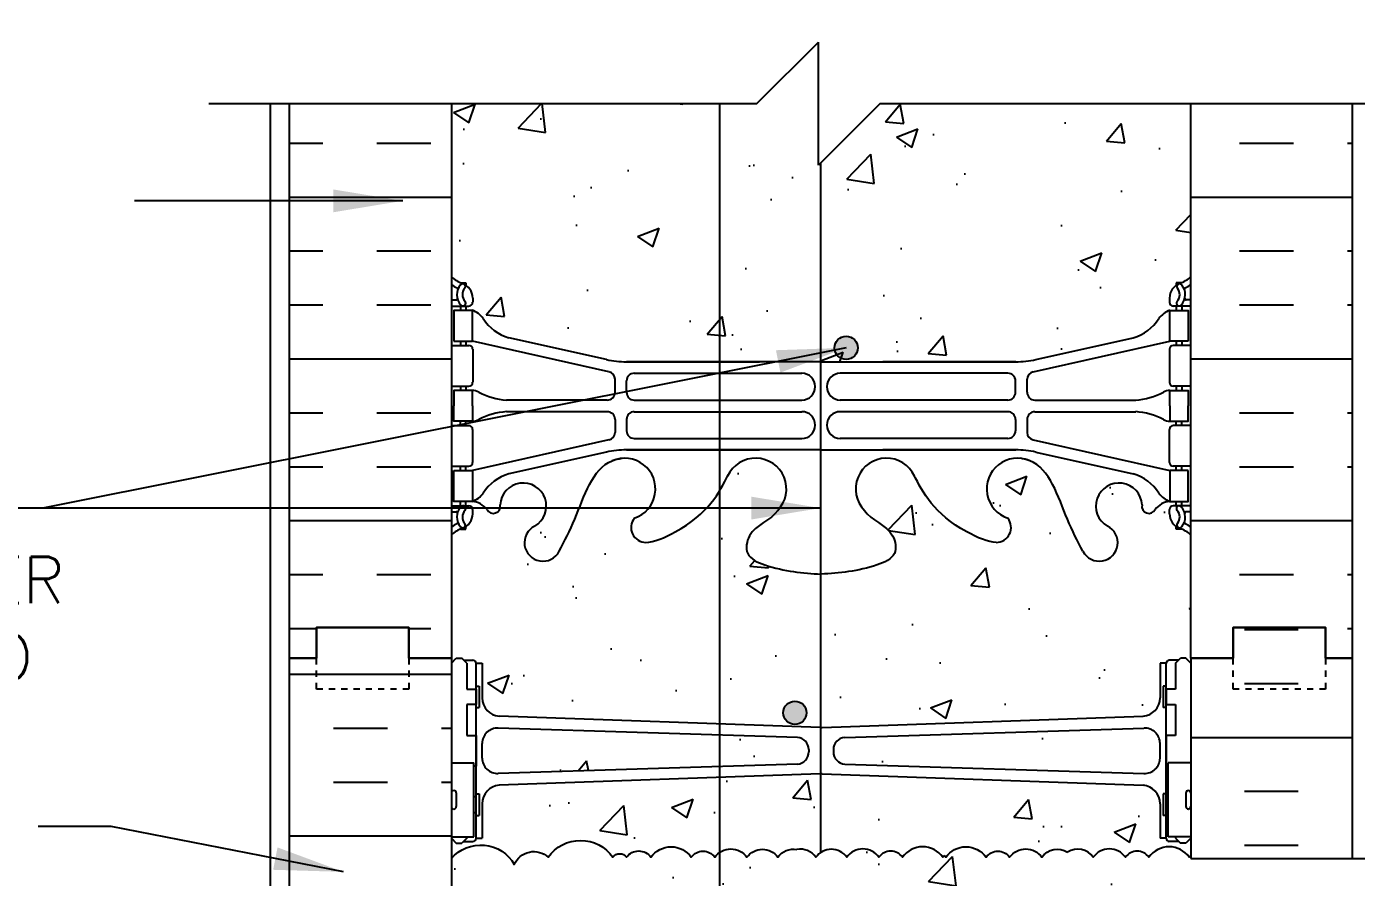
# Model space of a CAD drawing. Header units: inches. Extents: x 240.6 to 292.4, y 49.6 to 123.5.
# Drawn here: x 252.27 to 273.85, y 93.96 to 107.77 of the extents above; entities that cross this region are included whole.
import ezdxf

# ---------------------------------------------------------------- set-up
doc = ezdxf.new("R2010")
doc.units = ezdxf.units.IN
doc.header["$LTSCALE"] = 0.5
doc.header["$MEASUREMENT"] = 0
doc.linetypes.add('DASHED2', pattern=[0.375, 0.25, -0.125])
for name, color, linetype in [('HATCH', 12, 'Continuous'), ('line25', 2, 'Continuous'), ('LINE3', 3, 'Continuous'), ('LINE50', 5, 'Continuous'), ('LINE9', 9, 'Continuous'), ('TEXT', 4, 'Continuous'), ('Web_Edge', 9, 'Continuous')]:
    doc.layers.add(name, color=color, linetype=linetype)
doc.styles.add('DIM', font='romans.shx', dxfattribs={"width": 0.7})
doc.styles.add('ROMANS', font='romans.shx', dxfattribs={"height": 0.75})
doc.dimstyles.new('ext_12', dxfattribs={"dimscale": 12, "dimtxt": 0.09375, "dimasz": 0.09375, "dimexe": 0.09375, "dimexo": 0.0625, "dimgap": 0.0625, "dimtad": 1, "dimdec": 1, "dimzin": 3, "dimdsep": 46, "dimlunit": 4, "dimtxsty": 'DIM', "dimcen": 0.09, "dimdle": 0.09375, "dimclrt": 4, "dimadec": 0, "dimazin": 0, "dimtfac": 1, "dimtdec": 1, "dimtmove": 2, "dimatfit": 3, "dimfxl": 1, "dimfrac": 2, "dimtolj": 1, "dimtzin": 0, "dimarcsym": 0})

msp = doc.modelspace()

# ---------------------------------------------------------------- hatches: boundary and pattern name
at = {"layer": 'HATCH'}
h = msp.add_hatch(dxfattribs=at)
h.set_pattern_fill('AR-CONC', color=256, scale=0.5)
h.set_pattern_definition([(50, (0, 0), (3.5863, -0.31376), [0.375, -4.125]), (355, (0, 0), (-0.693757, 3.76096), [0.3, -3.3]), (100.4514, (0.299, -0.026), (2.892544, 3.4472), [0.3187, -3.50571]), (46.1842, (0, 1), (5.336207, -0.827596), [0.5625, -6.1875]), (96.6356, (0.4447, 0.931), (4.67331, 4.87059), [0.47805, -5.25857]), (351.1842, (0, 1), (4.67331, 4.87059), [0.45, -4.95]), (21, (0.5, 0.75), (2.984535, -2.013094), [0.375, -4.125]), (326, (0.5, 0.75), (1.216577, 3.62575), [0.3, -3.3]), (71.4514, (0.7487, 0.5822), (4.20111, 1.612656), [0.3187, -3.50571]), (37.5, (0, 0), (0.0607993, 1.6644693), [0, -3.26, 0, -3.35, 0, -3.3125]), (7.5, (0, 0), (1.315348, 1.972059), [0, -1.91, 0, -3.185, 0, -1.2625]), (327.5, (-1.115, 0), (2.669112, -0.1127744), [0, -1.25, 0, -3.9, 0, -5.175]), (317.5, (-1.615, 0), (2.91593, 0.500525), [0, -1.625, 0, -2.59, 0, -3.675])])
h.paths.add_polyline_path([(270.667, 95.158, 0.390098), (270.391, 95.457), (265.183, 95.641, 0.020761), (265.167, 95.642, 0.020761), (265.15, 95.641), (259.942, 95.457, 0.390098), (259.667, 95.158), (259.667, 94.597), (259.567, 94.597, -0.414214), (259.517, 94.547), (259.367, 94.547), (259.337, 94.517), (259.247, 94.517), (259.167, 94.597), (259.167, 94.267, -0.520567), (260.188, 94.172, -0.520567), (260.739, 94.289, -0.520567), (261.789, 94.289, -0.520567), (262.01, 94.289, -0.520567), (262.406, 94.289, -0.520567), (263.06, 94.289, -0.520567), (263.442, 94.289, -0.520567), (263.964, 94.289, -0.520567), (264.465, 94.289, -0.297004), (264.774, 94.414, -0.297004), (265.083, 94.289, -0.520567), (265.584, 94.289, -0.520567), (266.106, 94.289, -0.520567), (266.488, 94.289, -0.520567), (267.142, 94.289, -0.04026), (267.167, 94.319, -0.04026), (267.191, 94.289, -0.520567), (267.845, 94.289, -0.520567), (268.227, 94.289, -0.520567), (268.749, 94.289, -0.40442), (269.167, 94.37, -0.40442), (269.584, 94.289, -0.520567), (270.106, 94.289, -0.520567), (270.488, 94.289, -0.520567), (271.142, 94.289, -0.04026), (271.167, 94.319), (271.167, 94.597), (271.087, 94.517), (270.997, 94.517), (270.967, 94.547), (270.817, 94.547, -0.414214), (270.767, 94.597), (270.667, 94.597)])
h.paths.add_polyline_path([(273.167, 92.267), (285.476, 92.267), (286.88, 91.277), (286.88, 88.517), (286.52, 88.517), (286.52, 87.017), (288.77, 87.017), (290.062, 87.017), (290.062, 88.517), (289.062, 89.517), (290.66, 89.517), (290.66, 89.92), (290.062, 90.517), (290.062, 94.267), (271.167, 94.267), (271.167, 94.319, 0.04026), (271.142, 94.289, 0.520567), (270.488, 94.289, 0.520567), (270.106, 94.289, 0.520567), (269.584, 94.289, 0.40442), (269.167, 94.37, 0.40442), (268.749, 94.289, 0.520567), (268.227, 94.289, 0.520567), (267.845, 94.289, 0.520567), (267.191, 94.289, 0.04026), (267.167, 94.319, 0.04026), (267.142, 94.289, 0.520567), (266.488, 94.289, 0.520567), (266.106, 94.289, 0.520567), (265.584, 94.289, 0.520567), (265.083, 94.289, 0.297004), (264.774, 94.414, 0.297004), (264.465, 94.289, 0.520567), (263.964, 94.289, 0.520567), (263.442, 94.289, 0.520567), (263.06, 94.289, 0.520567), (262.406, 94.289, 0.520567), (262.01, 94.289, 0.520567), (261.789, 94.289, 0.520567), (260.739, 94.289, 0.520567), (260.188, 94.172, 0.520567), (259.167, 94.267), (259.167, 93.872), (259.532, 93.872), (259.532, 92.672), (259.167, 92.672), (259.167, 91.922), (259.532, 91.922), (259.532, 90.722), (259.167, 90.722), (259.167, 89.972), (259.532, 89.972), (259.532, 88.892), (259.167, 88.892), (259.167, 88.142), (259.532, 88.142), (259.532, 87.062), (259.167, 87.062), (259.167, 86.312), (259.532, 86.312), (259.532, 85.112), (259.167, 85.112), (259.167, 84.362), (259.532, 84.362), (259.532, 83.417, -0.327813), (259.567, 83.369), (259.667, 83.369), (259.667, 82.808, 0.390098), (259.942, 82.509), (265.15, 82.326, 0.020761), (265.167, 82.325, 0.020761), (265.183, 82.326), (270.391, 82.509, 0.390098), (270.667, 82.808), (270.667, 83.369), (270.767, 83.369, -0.327813), (270.802, 83.417), (270.802, 84.362), (271.167, 84.362), (271.167, 90.267)])
edge = h.paths.add_edge_path()
edge.add_arc((270.821, 99.156), 0.5, 46.2109, 66.4218)
edge.add_line((271.021, 99.615), (270.931, 99.615))
edge.add_line((270.931, 99.615), (270.931, 99.656))
edge.add_arc((271.071, 99.863), 0.25, 180, 235.9442, ccw=False)
edge.add_line((270.821, 99.863), (270.821, 99.931))
edge.add_arc((270.883, 99.931), 0.0625, 90, 180, ccw=False)
edge.add_line((270.883, 99.993), (270.931, 99.993))
edge.add_line((270.931, 99.993), (270.931, 100.063))
edge.add_line((270.931, 100.063), (270.826, 100.063))
edge.add_arc((270.863, 99.714), 0.352, 96.1291, 141.5331)
edge.add_arc((270.486, 99.982), 0.113, 167.8156, 334.0569, ccw=False)
edge.add_arc((270.001, 99.987), 0.375, 2.9237, 239.8675)
edge.add_arc((269.681, 99.393), 0.3, -152.403, 63.9425, ccw=False)
edge.add_spline(control_points=[(269.415, 99.254), (269.329, 99.421), (269.076, 99.911), (268.881, 100.592), (268.556, 100.723)], knot_values=[0, 0, 0, 0, 0.579211, 1.703896, 1.703896, 1.703896, 1.703896], degree=3, periodic=0)
edge.add_spline(control_points=[(268.556, 100.723), (268.506, 100.742), (268.452, 100.755), (268.395, 100.763)], knot_values=[1.703896, 1.703896, 1.703896, 1.703896, 1.875321, 1.875321, 1.875321, 1.875321], degree=3, periodic=0)
edge.add_arc((268.354, 100.265), 0.5, 85.2926, 251.7937)
edge.add_arc((268.008, 99.64), 0.242, -90, 38.2327, ccw=False)
edge.add_spline(control_points=[(268.008, 99.398), (267.887, 99.396), (267.067, 99.748), (266.822, 100.195), (266.683, 100.475)], knot_values=[0.038125, 0.038125, 0.038125, 0.038125, 0.320663, 1.237398, 1.237398, 1.237398, 1.237398], degree=3, periodic=0)
edge.add_arc((266.229, 100.265), 0.5, 24.819, 224.1875)
edge.add_spline(control_points=[(265.871, 99.917), (265.978, 99.754), (266.338, 99.663), (266.415, 99.167), (265.867, 98.932), (265.463, 98.903), (265.167, 98.882)], knot_values=[0.229407, 0.229407, 0.229407, 0.229407, 0.844432, 1.128849, 1.464331, 2.389004, 2.389004, 2.389004, 2.389004], degree=3, periodic=0)
edge.add_spline(control_points=[(265.167, 98.882), (264.87, 98.903), (264.467, 98.932), (263.918, 99.167), (263.995, 99.663), (264.355, 99.754), (264.463, 99.917)], knot_values=[0.229407, 0.229407, 0.229407, 0.229407, 1.15408, 1.489562, 1.773979, 2.389004, 2.389004, 2.389004, 2.389004], degree=3, periodic=0)
edge.add_arc((264.104, 100.265), 0.5, 315.8125, 515.181)
edge.add_spline(control_points=[(263.65, 100.475), (263.511, 100.195), (263.266, 99.748), (262.446, 99.396), (262.325, 99.398)], knot_values=[0.038125, 0.038125, 0.038125, 0.038125, 0.95486, 1.237398, 1.237398, 1.237398, 1.237398], degree=3, periodic=0)
edge.add_arc((262.325, 99.64), 0.242, 141.7673, 270, ccw=False)
edge.add_arc((261.979, 100.265), 0.5, 288.2063, 454.7074)
edge.add_spline(control_points=[(261.938, 100.763), (261.881, 100.755), (261.827, 100.742), (261.777, 100.723)], knot_values=[1.703896, 1.703896, 1.703896, 1.703896, 1.875321, 1.875321, 1.875321, 1.875321], degree=3, periodic=0)
edge.add_spline(control_points=[(261.777, 100.723), (261.452, 100.592), (261.257, 99.911), (261.004, 99.421), (260.918, 99.254)], knot_values=[0, 0, 0, 0, 1.124685, 1.703896, 1.703896, 1.703896, 1.703896], degree=3, periodic=0)
edge.add_arc((260.653, 99.393), 0.3, 116.0575, 333.031, ccw=False)
edge.add_arc((260.333, 99.987), 0.375, 300.1325, 537.0763)
edge.add_arc((259.847, 99.982), 0.113, -154.0569, 12.1844, ccw=False)
edge.add_arc((259.47, 99.714), 0.352, 38.4669, 83.8709)
edge.add_line((259.508, 100.063), (259.403, 100.063))
edge.add_line((259.403, 100.063), (259.403, 99.993))
edge.add_line((259.403, 99.993), (259.45, 99.993))
edge.add_arc((259.45, 99.931), 0.0625, 0, 90, ccw=False)
edge.add_line((259.513, 99.931), (259.513, 99.863))
edge.add_arc((259.263, 99.863), 0.25, 304.0558, 360, ccw=False)
edge.add_line((259.403, 99.656), (259.403, 99.615))
edge.add_line((259.403, 99.615), (259.313, 99.615))
edge.add_arc((259.513, 99.156), 0.5, 113.5782, 133.7891)
edge.add_line((259.167, 99.517), (259.167, 97.517))
edge.add_line((259.167, 97.517), (259.167, 97.437))
edge.add_line((259.167, 97.437), (259.247, 97.517))
edge.add_line((259.247, 97.517), (259.337, 97.517))
edge.add_line((259.337, 97.517), (259.367, 97.487))
edge.add_line((259.367, 97.487), (259.517, 97.487))
edge.add_arc((259.517, 97.437), 0.05, 0, 90, ccw=False)
edge.add_line((259.567, 97.437), (259.667, 97.437))
edge.add_line((259.667, 97.437), (259.667, 96.876))
edge.add_arc((259.967, 96.876), 0.3, 180, 265.2426)
edge.add_line((259.942, 96.577), (265.15, 96.394))
edge.add_arc((265.167, 96.593), 0.2, 265.2426, 270)
edge.add_arc((265.167, 96.593), 0.2, 270, 274.7574)
edge.add_line((265.183, 96.394), (270.391, 96.577))
edge.add_arc((270.367, 96.876), 0.3, 274.7574, 360)
edge.add_line((270.667, 96.876), (270.667, 97.437))
edge.add_line((270.667, 97.437), (270.767, 97.437))
edge.add_arc((270.817, 97.437), 0.05, 90, 180, ccw=False)
edge.add_line((270.817, 97.487), (270.967, 97.487))
edge.add_line((270.967, 97.487), (270.997, 97.517))
edge.add_line((270.997, 97.517), (271.087, 97.517))
edge.add_line((271.087, 97.517), (271.167, 97.437))
edge.add_line((271.167, 97.437), (271.167, 97.517))
edge.add_line((271.167, 97.517), (271.167, 99.517))
h.paths.add_polyline_path([(271.167, 106.517), (266.123, 106.517), (265.123, 105.517), (265.123, 107.517), (264.123, 106.517), (259.167, 106.517), (259.167, 103.71, 0.088416), (259.313, 103.612), (259.403, 103.612), (259.403, 103.571, -0.249069), (259.513, 103.363), (259.513, 103.296, -0.414214), (259.45, 103.233), (259.403, 103.233), (259.403, 103.163), (259.508, 103.163, -0.155529), (259.683, 103.029, 0.180914), (260.101, 102.718), (261.682, 102.365, 0.054974), (262.009, 102.329), (265.167, 102.329), (268.325, 102.329, 0.054974), (268.651, 102.365), (270.232, 102.718, 0.180914), (270.65, 103.029, -0.155529), (270.826, 103.163), (270.931, 103.163), (270.931, 103.233), (270.883, 103.233, -0.414214), (270.821, 103.296), (270.821, 103.363, -0.249069), (270.931, 103.571), (270.931, 103.612), (271.021, 103.612, 0.088416), (271.167, 103.71)])
h.paths.add_polyline_path([(264.783, 96.234), (259.922, 96.386, 0.421005), (259.667, 96.136), (259.667, 95.899, 0.425773), (259.926, 95.649), (264.783, 95.8, 0.390098), (264.967, 96), (264.967, 96.035, 0.390098)])
h.paths.add_polyline_path([(270.667, 96.136, 0.425773), (270.407, 96.386), (265.55, 96.234, 0.390098), (265.367, 96.035), (265.367, 96, 0.390098), (265.55, 95.8), (270.411, 95.649, 0.421005), (270.667, 95.899)])
h.paths.add_polyline_path([(271.167, 111.45, 0.088416), (271.021, 111.547), (270.931, 111.547), (270.931, 111.589, -0.249069), (270.821, 111.796), (270.821, 111.864, -0.414214), (270.883, 111.926), (270.931, 111.926), (270.931, 111.996), (270.826, 111.996, -0.155529), (270.65, 112.13, 0.180914), (270.232, 112.442), (268.651, 112.795, 0.054974), (268.325, 112.831), (265.167, 112.831), (262.009, 112.831, 0.054974), (261.682, 112.795), (260.101, 112.442, 0.180914), (259.683, 112.13, -0.155529), (259.508, 111.996), (259.403, 111.996), (259.403, 111.926), (259.45, 111.926, -0.414214), (259.513, 111.864), (259.513, 111.796, -0.249069), (259.403, 111.589), (259.403, 111.547), (259.313, 111.547, 0.088416), (259.167, 111.45), (259.167, 109.017), (264.123, 109.017), (265.123, 110.017), (265.123, 108.017), (266.123, 109.017), (271.167, 109.017)])
edge = h.paths.add_edge_path()
edge.add_line((271.167, 80.529), (271.087, 80.449))
edge.add_line((271.087, 80.449), (270.997, 80.449))
edge.add_line((270.997, 80.449), (270.967, 80.479))
edge.add_line((270.967, 80.479), (270.817, 80.479))
edge.add_arc((270.817, 80.529), 0.05, 180, 270, ccw=False)
edge.add_line((270.767, 80.529), (270.667, 80.529))
edge.add_line((270.667, 80.529), (270.667, 81.09))
edge.add_arc((270.367, 81.09), 0.3, 360, 445.2426)
edge.add_line((270.391, 81.389), (265.183, 81.573))
edge.add_arc((265.167, 81.374), 0.2, 85.2426, 90)
edge.add_arc((265.167, 81.374), 0.2, 90, 94.7574)
edge.add_line((265.15, 81.573), (259.942, 81.389))
edge.add_arc((259.967, 81.09), 0.3, 94.7574, 180)
edge.add_line((259.667, 81.09), (259.667, 80.529))
edge.add_line((259.667, 80.529), (259.567, 80.529))
edge.add_arc((259.517, 80.529), 0.05, -90, 0, ccw=False)
edge.add_line((259.517, 80.479), (259.367, 80.479))
edge.add_line((259.367, 80.479), (259.337, 80.449))
edge.add_line((259.337, 80.449), (259.247, 80.449))
edge.add_line((259.247, 80.449), (259.167, 80.529))
edge.add_line((259.167, 80.529), (259.167, 79.517))
edge.add_line((259.167, 79.517), (259.167, 77.517))
edge.add_arc((259.513, 77.878), 0.5, 226.2109, 246.4218)
edge.add_line((259.313, 77.42), (259.403, 77.42))
edge.add_line((259.403, 77.42), (259.403, 77.378))
edge.add_arc((259.263, 77.171), 0.25, 0, 55.9442, ccw=False)
edge.add_line((259.513, 77.171), (259.513, 77.104))
edge.add_arc((259.45, 77.104), 0.0625, -90, 0, ccw=False)
edge.add_line((259.45, 77.041), (259.403, 77.041))
edge.add_line((259.403, 77.041), (259.403, 76.971))
edge.add_line((259.403, 76.971), (259.508, 76.971))
edge.add_arc((259.47, 77.321), 0.352, 276.1291, 321.5331)
edge.add_arc((259.847, 77.052), 0.113, -12.1844, 154.0569, ccw=False)
edge.add_arc((260.333, 77.048), 0.375, 182.9237, 419.8675)
edge.add_arc((260.653, 77.641), 0.3, 27.597, 243.9425, ccw=False)
edge.add_spline(control_points=[(260.918, 77.78), (261.004, 77.614), (261.257, 77.123), (261.452, 76.443), (261.777, 76.312)], knot_values=[0, 0, 0, 0, 0.579211, 1.703896, 1.703896, 1.703896, 1.703896], degree=3, periodic=0)
edge.add_spline(control_points=[(261.777, 76.312), (261.827, 76.292), (261.881, 76.28), (261.938, 76.271)], knot_values=[1.703896, 1.703896, 1.703896, 1.703896, 1.875321, 1.875321, 1.875321, 1.875321], degree=3, periodic=0)
edge.add_arc((261.979, 76.77), 0.5, 265.2926, 431.7937)
edge.add_arc((262.325, 77.394), 0.242, 90, 218.2327, ccw=False)
edge.add_spline(control_points=[(262.325, 77.636), (262.446, 77.638), (263.266, 77.287), (263.511, 76.84), (263.65, 76.56)], knot_values=[0.038125, 0.038125, 0.038125, 0.038125, 0.320663, 1.237398, 1.237398, 1.237398, 1.237398], degree=3, periodic=0)
edge.add_arc((264.104, 76.77), 0.5, 204.819, 404.1875)
edge.add_spline(control_points=[(264.463, 77.118), (264.355, 77.281), (263.995, 77.372), (263.918, 77.867), (264.467, 78.103), (264.87, 78.132), (265.167, 78.153)], knot_values=[0.229407, 0.229407, 0.229407, 0.229407, 0.844432, 1.128849, 1.464331, 2.389004, 2.389004, 2.389004, 2.389004], degree=3, periodic=0)
edge.add_spline(control_points=[(265.167, 78.153), (265.463, 78.132), (265.867, 78.103), (266.415, 77.867), (266.338, 77.372), (265.978, 77.281), (265.871, 77.118)], knot_values=[0.229407, 0.229407, 0.229407, 0.229407, 1.15408, 1.489562, 1.773979, 2.389004, 2.389004, 2.389004, 2.389004], degree=3, periodic=0)
edge.add_arc((266.229, 76.77), 0.5, 135.8125, 335.181)
edge.add_spline(control_points=[(266.683, 76.56), (266.822, 76.84), (267.067, 77.287), (267.887, 77.638), (268.008, 77.636)], knot_values=[0.038125, 0.038125, 0.038125, 0.038125, 0.95486, 1.237398, 1.237398, 1.237398, 1.237398], degree=3, periodic=0)
edge.add_arc((268.008, 77.394), 0.242, -38.2327, 90, ccw=False)
edge.add_arc((268.354, 76.77), 0.5, 108.2063, 274.7074)
edge.add_spline(control_points=[(268.395, 76.271), (268.452, 76.28), (268.506, 76.292), (268.556, 76.312)], knot_values=[1.703896, 1.703896, 1.703896, 1.703896, 1.875321, 1.875321, 1.875321, 1.875321], degree=3, periodic=0)
edge.add_spline(control_points=[(268.556, 76.312), (268.881, 76.443), (269.076, 77.123), (269.329, 77.614), (269.415, 77.78)], knot_values=[0, 0, 0, 0, 1.124685, 1.703896, 1.703896, 1.703896, 1.703896], degree=3, periodic=0)
edge.add_arc((269.681, 77.641), 0.3, -63.9425, 153.014, ccw=False)
edge.add_arc((270.001, 77.048), 0.375, 120.1325, 357.0763)
edge.add_arc((270.486, 77.052), 0.113, 25.9431, 192.1844, ccw=False)
edge.add_arc((270.863, 77.321), 0.352, 218.4669, 263.8709)
edge.add_line((270.826, 76.971), (270.931, 76.971))
edge.add_line((270.931, 76.971), (270.931, 77.041))
edge.add_line((270.931, 77.041), (270.883, 77.041))
edge.add_arc((270.883, 77.104), 0.0625, 180, 270, ccw=False)
edge.add_line((270.821, 77.104), (270.821, 77.171))
edge.add_arc((271.071, 77.171), 0.25, 124.0558, 180, ccw=False)
edge.add_line((270.931, 77.378), (270.931, 77.42))
edge.add_line((270.931, 77.42), (271.021, 77.42))
edge.add_arc((270.821, 77.878), 0.5, 293.5782, 313.7891)
edge.add_line((271.167, 77.517), (271.167, 80.529))
h.paths.add_polyline_path([(264.966, 81.949, 0.446422), (264.762, 82.167), (259.922, 82.318, 0.421005), (259.667, 82.068), (259.667, 81.83, 0.425773), (259.926, 81.581), (264.783, 81.732, 0.4157)])
h.paths.add_polyline_path([(270.667, 82.068, 0.425773), (270.407, 82.318), (265.55, 82.166, 0.4157), (265.367, 81.949, 0.446422), (265.571, 81.732), (270.411, 81.581, 0.421005), (270.667, 81.83)])
h.paths.add_polyline_path([(271.167, 73.325, 0.088416), (271.021, 73.422), (270.931, 73.422), (270.931, 73.464, -0.249069), (270.821, 73.671), (270.821, 73.739, -0.414214), (270.883, 73.801), (270.931, 73.801), (270.931, 73.871), (270.826, 73.871, -0.155529), (270.65, 74.005, 0.180914), (270.232, 74.317), (268.651, 74.67, 0.054974), (268.325, 74.706), (265.167, 74.706), (262.009, 74.706, 0.054974), (261.682, 74.67), (260.101, 74.317, 0.180914), (259.683, 74.005, -0.155529), (259.508, 73.871), (259.403, 73.871), (259.403, 73.801), (259.45, 73.801, -0.414214), (259.513, 73.739), (259.513, 73.671, -0.249069), (259.403, 73.464), (259.403, 73.422), (259.313, 73.422, 0.088416), (259.167, 73.325), (259.167, 70.517), (264.333, 70.517), (265.333, 71.517), (265.333, 69.517), (266.333, 70.517), (271.167, 70.517)])
h = msp.add_hatch(dxfattribs=at)
h.set_pattern_fill('INSUL', color=256, scale=7, style=0)
h.set_pattern_definition([(0, (5.9566, 0), (0, 2.625), []), (0, (5.9566, 0.875), (0, 2.625), [0.875, -0.875]), (0, (5.9566, 1.75), (0, 2.625), [0.875, -0.875])])
h.paths.add_polyline_path([(273.792, 106.517), (271.167, 106.517), (271.167, 97.517), (271.854, 97.517), (271.854, 98.017), (273.354, 98.017), (273.354, 97.517), (273.792, 97.517)])
h.paths.add_polyline_path([(259.167, 106.517), (256.542, 106.517), (256.542, 97.517), (256.979, 97.517), (256.979, 98.017), (258.479, 98.017), (258.479, 97.517), (259.167, 97.517), (259.167, 98.246), (259.167, 98.246), (259.167, 99.646)])
h = msp.add_hatch(dxfattribs=at)
h.set_pattern_fill('INSUL', color=256, scale=7, style=0)
h.set_pattern_definition([(0, (-2666.995, -317.4922), (0, 2.625), []), (0, (-2666.995, -316.6172), (0, 2.625), [0.875, -0.875]), (0, (-2666.995, -315.7422), (0, 2.625), [0.875, -0.875])])
h.paths.add_polyline_path([(256.542, 79.517), (256.979, 79.517), (256.979, 80.017), (258.479, 80.017), (258.479, 79.517), (259.167, 79.517), (259.167, 97.517), (258.479, 97.517), (258.479, 98.017), (256.979, 98.017), (256.979, 97.517), (256.542, 97.517)])
h = msp.add_hatch(dxfattribs=at)
h.set_pattern_fill('INSUL', color=256, scale=7, style=0)
h.set_pattern_definition([(0, (76.0339, -48.1425), (0, 2.625), []), (0, (76.0339, -47.2675), (0, 2.625), [0.875, -0.875]), (0, (76.0339, -46.3925), (0, 2.625), [0.875, -0.875])])
h.paths.add_polyline_path([(273.792, 97.517), (273.354, 97.517), (273.354, 98.017), (271.854, 98.017), (271.854, 97.517), (271.167, 97.517), (271.167, 94.267), (273.792, 94.267)])
h.paths.add_polyline_path([(273.792, 84.767), (271.167, 84.767), (271.167, 79.517), (271.854, 79.517), (271.854, 80.017), (273.354, 80.017), (273.354, 79.517), (273.792, 79.517)])
at = {"layer": 'LINE3'}
for points in [[(265.762, 102.555, 1), (265.387, 102.555, 1)], [(264.929, 96.633, 1), (264.554, 96.633, 1)]]:
    msp.add_hatch(color=256, dxfattribs=at).paths.add_polyline_path(points)

# ---------------------------------------------------------------- linework, layer by layer
at = {"layer": 'HATCH'}
for points in [[(259.167, 94.267, -0.520567), (260.188, 94.172, -0.520567), (260.739, 94.289, -0.520567), (261.789, 94.289, -0.520567), (262.01, 94.289, -0.520567), (262.406, 94.289, -0.520567), (263.06, 94.289, -0.520567), (263.442, 94.289, -0.520567), (263.964, 94.289, -0.520567), (264.465, 94.289, -0.297004), (264.774, 94.414)], [(267.167, 94.319, 0.04026), (267.142, 94.289, 0.520567), (266.488, 94.289, 0.520567), (266.106, 94.289, 0.520567), (265.584, 94.289, 0.520567), (265.083, 94.289, 0.297004), (264.774, 94.414)], [(267.167, 94.319, -0.04026), (267.191, 94.289, -0.520567), (267.845, 94.289, -0.520567), (268.227, 94.289, -0.520567), (268.749, 94.289, -0.40442), (269.167, 94.37, -0.40442)], [(271.167, 94.319, 0.04026), (271.142, 94.289, 0.520567), (270.488, 94.289, 0.520567), (270.106, 94.289, 0.520567), (269.584, 94.289, 0.40442), (269.167, 94.37, 0.40442)]]:
    msp.add_lwpolyline(points, format="xyb", dxfattribs=at)
at = {"layer": 'line25'}
for p, q in [((259.167, 106.517), (259.167, 97.517)), ((271.167, 97.517), (271.167, 106.517)), ((259.167, 97.517), (259.167, 79.517)), ((271.167, 97.517), (271.167, 94.267)), ((259.167, 95.822), (259.532, 95.822)), ((259.532, 94.622), (259.532, 95.822)), ((271.167, 95.822), (270.802, 95.822)), ((270.802, 94.622), (270.802, 95.822)), ((259.167, 94.622), (259.532, 94.622)), ((271.167, 94.622), (270.802, 94.622)), ((271.167, 94.267), (290.062, 94.267))]:
    msp.add_line(p, q, dxfattribs=at)
at = {"layer": 'LINE3'}
for p, q in [((263.517, 106.517), (263.517, 70.517)), ((265.16, 105.554), (265.16, 94.366))]:
    msp.add_line(p, q, dxfattribs=at)
for centre in [(265.574, 102.555), (264.742, 96.633)]:
    msp.add_circle(centre, 0.188, dxfattribs=at)
at = {"layer": 'LINE50'}
for p, q in [((256.542, 97.517), (256.542, 106.517)), ((273.792, 97.517), (273.792, 106.517)), ((256.542, 79.517), (256.542, 97.517)), ((273.792, 94.267), (273.792, 97.517))]:
    msp.add_line(p, q, dxfattribs=at)
for points in [[(256.542, 97.517), (256.979, 97.517), (256.979, 98.017), (258.479, 98.017), (258.479, 97.517), (259.167, 97.517)], [(259.167, 97.517), (258.479, 97.517), (258.479, 98.017), (256.979, 98.017), (256.979, 97.517), (256.542, 97.517)], [(273.792, 97.517), (273.354, 97.517), (273.354, 98.017), (271.854, 98.017), (271.854, 97.517), (271.167, 97.517)], [(271.167, 97.517), (271.854, 97.517), (271.854, 98.017), (273.354, 98.017), (273.354, 97.517), (273.792, 97.517)]]:
    msp.add_lwpolyline(points, dxfattribs=at)
at = {"layer": 'LINE9'}
for p, q in [((264.123, 106.517), (265.123, 107.517)), ((265.123, 105.517), (265.123, 107.517)), ((255.229, 106.517), (264.123, 106.517)), ((256.229, 106.517), (256.229, 70.52)), ((266.123, 106.517), (265.123, 105.517)), ((266.123, 106.517), (275.016, 106.517)), ((259.167, 97.437), (259.247, 97.517)), ((259.247, 97.517), (259.337, 97.517)), ((259.417, 97.437), (259.337, 97.517)), ((259.367, 97.487), (259.517, 97.487)), ((259.417, 97.487), (259.517, 97.487)), ((259.417, 97.437), (259.417, 97.017)), ((259.567, 97.437), (259.667, 97.437)), ((259.567, 94.597), (259.567, 97.437)), ((259.567, 97.417), (259.567, 97.417)), ((259.667, 97.437), (259.667, 96.876)), ((270.667, 97.437), (270.667, 96.876)), ((270.767, 97.437), (270.667, 97.437)), ((270.767, 94.597), (270.767, 97.437)), ((270.767, 97.417), (270.767, 97.417)), ((270.917, 97.487), (270.817, 97.487)), ((270.967, 97.487), (270.817, 97.487)), ((270.917, 97.437), (270.997, 97.517)), ((270.917, 97.437), (270.917, 97.017)), ((271.087, 97.517), (270.997, 97.517)), ((271.167, 97.437), (271.087, 97.517)), ((259.567, 97.067), (259.617, 97.067)), ((259.617, 97.067), (259.617, 96.717)), ((270.767, 97.067), (270.717, 97.067)), ((270.717, 97.067), (270.717, 96.717)), ((259.417, 96.767), (259.417, 96.267)), ((259.567, 96.717), (259.617, 96.717)), ((270.767, 96.717), (270.717, 96.717)), ((270.917, 96.767), (270.917, 96.267)), ((265.15, 96.394), (259.942, 96.577)), ((265.183, 96.394), (270.391, 96.577)), ((264.783, 96.234), (259.926, 96.386)), ((265.55, 96.234), (270.407, 96.386)), ((259.667, 95.899), (259.667, 96.136)), ((264.967, 96.035), (264.967, 96)), ((265.367, 96.035), (265.367, 96)), ((270.667, 95.899), (270.667, 96.136)), ((264.783, 95.8), (259.926, 95.649)), ((265.15, 95.641), (259.942, 95.457)), ((265.183, 95.641), (270.391, 95.457)), ((265.55, 95.8), (270.407, 95.649)), ((259.167, 95.332), (259.167, 95.112)), ((259.167, 95.277), (259.167, 95.277)), ((259.207, 95.372), (259.207, 95.372)), ((259.247, 95.332), (259.247, 95.112)), ((259.567, 95.317), (259.617, 95.317)), ((259.617, 95.317), (259.617, 94.967)), ((270.717, 95.317), (270.717, 94.967)), ((270.767, 95.317), (270.717, 95.317)), ((271.087, 95.332), (271.087, 95.112)), ((271.127, 95.372), (271.127, 95.372)), ((271.167, 95.332), (271.167, 95.112)), ((271.167, 95.277), (271.167, 95.277)), ((259.167, 95.167), (259.167, 95.167)), ((259.207, 95.072), (259.207, 95.072)), ((259.567, 94.967), (259.617, 94.967)), ((259.667, 95.158), (259.667, 94.597)), ((270.667, 95.158), (270.667, 94.597)), ((270.767, 94.967), (270.717, 94.967)), ((271.127, 95.072), (271.127, 95.072)), ((271.167, 95.167), (271.167, 95.167)), ((259.167, 94.597), (259.247, 94.517)), ((259.417, 94.597), (259.337, 94.517)), ((259.367, 94.547), (259.517, 94.547)), ((259.417, 94.622), (259.417, 94.597)), ((259.417, 94.547), (259.517, 94.547)), ((259.567, 94.597), (259.667, 94.597)), ((270.767, 94.597), (270.667, 94.597)), ((270.967, 94.547), (270.817, 94.547)), ((270.917, 94.547), (270.817, 94.547)), ((270.917, 94.622), (270.917, 94.597)), ((270.917, 94.597), (270.997, 94.517)), ((271.167, 94.597), (271.087, 94.517)), ((259.247, 94.517), (259.337, 94.517)), ((271.087, 94.517), (270.997, 94.517))]:
    msp.add_line(p, q, dxfattribs=at)
at = {"layer": 'LINE9', "linetype": 'DASHED2', "ltscale": 0.15}
for points in [[(258.479, 97.517), (258.479, 97.517), (258.479, 97.017), (256.979, 97.017), (256.979, 97.517), (256.979, 97.517)], [(273.354, 97.517), (273.354, 97.517), (273.354, 97.017), (271.854, 97.017), (271.854, 97.517), (271.854, 97.517)]]:
    msp.add_lwpolyline(points, dxfattribs=at)
at = {"layer": 'LINE9'}
for points in [[(259.417, 97.017), (259.567, 97.017), (259.567, 96.767), (259.417, 96.767)], [(270.917, 97.017), (270.767, 97.017), (270.767, 96.767), (270.917, 96.767)], [(259.417, 96.267), (259.417, 96.267), (259.567, 96.267), (259.567, 95.767), (259.532, 95.767)], [(270.917, 96.267), (270.917, 96.267), (270.767, 96.267), (270.767, 95.767), (270.802, 95.767)], [(259.532, 95.017), (259.567, 95.017), (259.567, 95.267), (259.532, 95.267)], [(270.802, 95.017), (270.767, 95.017), (270.767, 95.267), (270.802, 95.267)]]:
    msp.add_lwpolyline(points, dxfattribs=at)
for centre, radius, start, end in [((259.517, 97.437), 0.05, 0, 90), ((270.817, 97.437), 0.05, 90, 180), ((259.967, 96.876), 0.3, 180, 265.2426), ((270.367, 96.876), 0.3, 274.7574, 0), ((259.917, 96.136), 0.25, 87.7479, 180), ((265.167, 96.593), 0.2, 265.2426, 270), ((265.167, 96.593), 0.2, 270, 274.7574), ((270.417, 96.136), 0.25, 0, 92.2521), ((264.767, 96.035), 0.2, 0, 85.2426), ((265.567, 96.035), 0.2, 94.7574, 180), ((259.917, 95.899), 0.25, 180, 272.2521), ((264.767, 96), 0.2, 274.7574, 0), ((265.567, 96), 0.2, 180, 265.2426), ((270.417, 95.899), 0.25, 267.7479, 0), ((265.167, 95.442), 0.2, 90, 94.7574), ((265.167, 95.442), 0.2, 85.2426, 90), ((259.967, 95.158), 0.3, 94.7574, 180), ((270.367, 95.158), 0.3, 0, 85.2426), ((259.207, 95.332), 0.04, 90, 180), ((259.207, 95.332), 0.04, 0, 90), ((271.127, 95.332), 0.04, 90, 180), ((271.127, 95.332), 0.04, 360, 90), ((259.207, 95.112), 0.04, 180, 270), ((259.207, 95.112), 0.04, 270, 0), ((271.127, 95.112), 0.04, 180, 270), ((271.127, 95.112), 0.04, 270, 0), ((259.517, 94.597), 0.05, 270, 0), ((270.817, 94.597), 0.05, 180, 270)]:
    msp.add_arc(centre, radius, start, end, dxfattribs=at)
at = {"layer": 'Web_Edge'}
for p, q in [((259.313, 103.612), (259.403, 103.612)), ((259.403, 103.612), (259.403, 103.571)), ((271.021, 103.612), (270.931, 103.612)), ((270.931, 103.612), (270.931, 103.571)), ((259.167, 103.333), (259.244, 103.333)), ((259.167, 103.233), (259.45, 103.233)), ((259.313, 103.233), (259.313, 103.163)), ((259.403, 103.233), (259.403, 103.163)), ((259.513, 103.363), (259.513, 103.296)), ((270.821, 103.363), (270.821, 103.296)), ((271.167, 103.233), (270.883, 103.233)), ((270.931, 103.233), (270.931, 103.163)), ((271.021, 103.233), (271.021, 103.163)), ((271.167, 103.333), (271.089, 103.333)), ((259.167, 102.593), (259.45, 102.593)), ((259.313, 102.663), (259.313, 102.593)), ((259.403, 102.663), (259.403, 102.593)), ((261.725, 102.167), (259.508, 102.663)), ((259.513, 102.531), (259.513, 101.996)), ((261.682, 102.365), (260.101, 102.718)), ((268.608, 102.167), (270.826, 102.663)), ((268.651, 102.365), (270.232, 102.718)), ((270.821, 102.531), (270.821, 101.996)), ((271.167, 102.593), (270.883, 102.593)), ((270.931, 102.663), (270.931, 102.593)), ((271.021, 102.663), (271.021, 102.593)), ((262.009, 102.329), (264.167, 102.329)), ((265.167, 102.329), (262.009, 102.329)), ((265.167, 102.329), (268.325, 102.329)), ((268.325, 102.329), (266.167, 102.329)), ((262.135, 102.142), (264.855, 102.142)), ((268.198, 102.142), (265.479, 102.142)), ((259.167, 101.933), (259.45, 101.933)), ((259.313, 101.933), (259.313, 101.863)), ((259.403, 101.933), (259.403, 101.863)), ((261.823, 101.833), (261.823, 102.045)), ((262.01, 101.833), (262.01, 102.017)), ((268.323, 101.833), (268.323, 102.017)), ((268.51, 101.833), (268.51, 102.045)), ((271.167, 101.933), (270.883, 101.933)), ((270.931, 101.933), (270.931, 101.863)), ((271.021, 101.933), (271.021, 101.863)), ((261.698, 101.708), (260.06, 101.708)), ((262.135, 101.708), (264.855, 101.708)), ((268.198, 101.708), (265.479, 101.708)), ((268.635, 101.708), (270.273, 101.708)), ((261.698, 101.519), (260.06, 101.519)), ((262.135, 101.519), (264.855, 101.519)), ((268.198, 101.519), (265.479, 101.519)), ((268.635, 101.519), (270.273, 101.519)), ((259.167, 101.293), (259.45, 101.293)), ((259.313, 101.293), (259.313, 101.363)), ((259.403, 101.293), (259.403, 101.363)), ((259.513, 100.696), (259.513, 101.231)), ((261.823, 101.394), (261.823, 101.182)), ((262.01, 101.394), (262.01, 101.21)), ((268.323, 101.394), (268.323, 101.21)), ((268.51, 101.394), (268.51, 101.182)), ((270.821, 100.696), (270.821, 101.231)), ((271.167, 101.293), (270.883, 101.293)), ((270.931, 101.293), (270.931, 101.363)), ((271.021, 101.293), (271.021, 101.363)), ((261.725, 101.06), (259.508, 100.563)), ((262.135, 101.085), (264.855, 101.085)), ((268.198, 101.085), (265.479, 101.085)), ((268.608, 101.06), (270.826, 100.563)), ((261.682, 100.862), (260.101, 100.509)), ((262.009, 100.898), (264.167, 100.898)), ((265.167, 100.898), (262.009, 100.898)), ((265.167, 100.898), (268.325, 100.898)), ((268.325, 100.898), (266.167, 100.898)), ((268.651, 100.862), (270.232, 100.509)), ((259.167, 100.633), (259.45, 100.633)), ((259.313, 100.563), (259.313, 100.633)), ((259.403, 100.563), (259.403, 100.633)), ((271.167, 100.633), (270.883, 100.633)), ((270.931, 100.563), (270.931, 100.633)), ((271.021, 100.563), (271.021, 100.633)), ((259.167, 99.993), (259.45, 99.993)), ((259.313, 99.993), (259.313, 100.063)), ((259.403, 99.993), (259.403, 100.063)), ((259.513, 99.863), (259.513, 99.931)), ((270.821, 99.863), (270.821, 99.931)), ((271.167, 99.993), (270.883, 99.993)), ((270.931, 99.993), (270.931, 100.063)), ((271.021, 99.993), (271.021, 100.063)), ((259.167, 99.893), (259.244, 99.893)), ((271.167, 99.893), (271.089, 99.893)), ((259.313, 99.615), (259.403, 99.615)), ((259.403, 99.615), (259.403, 99.656)), ((270.931, 99.615), (270.931, 99.656)), ((271.021, 99.615), (270.931, 99.615))]:
    msp.add_line(p, q, dxfattribs=at)
for points in [[(259.208, 102.663), (259.508, 102.663), (259.508, 103.163), (259.208, 103.163)], [(271.126, 102.663), (270.826, 102.663), (270.826, 103.163), (271.126, 103.163)], [(259.208, 100.563), (259.508, 100.563), (259.508, 100.063), (259.208, 100.063)], [(271.126, 100.563), (270.826, 100.563), (270.826, 100.063), (271.126, 100.063)]]:
    msp.add_lwpolyline(points, close=True, dxfattribs=at)
for points in [[(259.508, 101.613), (259.508, 101.863), (259.208, 101.863), (259.208, 101.613)], [(270.826, 101.613), (270.826, 101.863), (271.126, 101.863), (271.126, 101.613)], [(259.508, 101.613), (259.508, 101.363), (259.208, 101.363), (259.208, 101.613)], [(270.826, 101.613), (270.826, 101.363), (271.126, 101.363), (271.126, 101.613)]]:
    msp.add_lwpolyline(points, dxfattribs=at)
for centre, radius, start, end in [((259.513, 104.071), 0.5, 226.2109, 250.5288), ((259.349, 103.549), 0.045, 321.448, 139.1879), ((259.263, 103.363), 0.25, 0, 70.5288), ((271.071, 103.363), 0.25, 109.4712, 180), ((270.985, 103.549), 0.045, 40.8121, 218.552), ((270.821, 104.071), 0.5, 289.4712, 313.7891), ((259.513, 104.071), 0.6, 234.7832, 245.0748), ((259.506, 103.418), 0.25, 140.1145, 222.4609), ((259.251, 103.508), 0.021, 343.464, 63.9957), ((259.506, 103.418), 0.16, 140.0001, 222.4609), ((270.827, 103.418), 0.16, 317.5391, 39.9999), ((270.827, 103.418), 0.25, 317.5391, 39.8855), ((271.083, 103.508), 0.021, 116.0043, 196.536), ((270.821, 104.071), 0.6, 294.9252, 305.2168), ((259.245, 103.353), 0.0196, 269.4032, 15.4901), ((259.355, 103.28), 0.045, 222.4609, 42.4609), ((259.45, 103.296), 0.0625, 270, 0), ((259.385, 102.821), 0.364, 34.9775, 70.3387), ((270.948, 102.821), 0.364, 109.6613, 145.0225), ((270.883, 103.296), 0.0625, 180, 270), ((270.978, 103.28), 0.045, 137.5391, 317.5391), ((271.089, 103.353), 0.0196, 164.5099, 270.5968), ((260.308, 103.432), 0.743, 212.7919, 253.8107), ((270.025, 103.432), 0.743, 286.1893, 327.2081), ((259.45, 102.531), 0.0625, 0, 90), ((270.883, 102.531), 0.0625, 90, 180), ((262.009, 103.829), 1.5, 257.4135, 270), ((268.325, 103.829), 1.5, 270, 282.5865), ((261.698, 102.045), 0.125, 0, 77.3767), ((262.135, 102.017), 0.125, 90, 180), ((264.855, 101.925), 0.217, 270, 90), ((265.479, 101.925), 0.217, 90, 270), ((268.198, 102.017), 0.125, 0, 90), ((268.635, 102.045), 0.125, 102.6233, 180), ((259.45, 101.996), 0.0625, 270, 0), ((259.503, 101.645), 0.219, 60.4937, 88.92), ((270.83, 101.645), 0.219, 91.08, 119.5063), ((270.883, 101.996), 0.0625, 180, 270), ((260.149, 102.874), 1.17, 242.6365, 265.6505), ((261.698, 101.833), 0.125, 270, 0), ((262.135, 101.833), 0.125, 180, 270), ((268.198, 101.833), 0.125, 270, 360), ((268.635, 101.833), 0.125, 180, 270), ((270.184, 102.874), 1.17, 274.3495, 297.3635), ((260.149, 100.353), 1.17, 94.3495, 117.3635), ((261.698, 101.394), 0.125, 0, 90), ((262.135, 101.394), 0.125, 90, 180), ((264.855, 101.302), 0.217, 270, 90), ((265.479, 101.302), 0.217, 90, 270), ((268.198, 101.394), 0.125, 0, 90), ((268.635, 101.394), 0.125, 90, 180), ((270.184, 100.353), 1.17, 62.6365, 85.6505), ((259.45, 101.231), 0.0625, 0, 90), ((259.503, 101.582), 0.219, 271.08, 299.5063), ((270.83, 101.582), 0.219, 240.4937, 268.92), ((270.883, 101.231), 0.0625, 90, 180), ((261.698, 101.182), 0.125, 282.6233, 0), ((262.135, 101.21), 0.125, 180, 270), ((268.198, 101.21), 0.125, 270, 0), ((268.635, 101.182), 0.125, 180, 257.3767), ((262.009, 99.398), 1.5, 90, 102.5865), ((268.325, 99.398), 1.5, 77.4135, 90), ((259.45, 100.696), 0.0625, 270, 0), ((261.979, 100.265), 0.5, 288.2063, 113.7861), ((264.104, 100.265), 0.5, 315.8125, 155.181), ((266.229, 100.265), 0.5, 24.819, 224.1875), ((268.354, 100.265), 0.5, 66.2139, 251.7937), ((270.883, 100.696), 0.0625, 180, 270), ((260.308, 99.795), 0.743, 106.1893, 147.2081), ((260.333, 99.987), 0.375, 300.1325, 177.0763), ((270.001, 99.987), 0.375, 2.9237, 239.8675), ((270.025, 99.795), 0.743, 32.7919, 73.8107), ((259.385, 100.406), 0.364, 289.6613, 325.0225), ((270.948, 100.406), 0.364, 214.9775, 250.3387), ((259.506, 99.809), 0.25, 137.5391, 219.8855), ((259.355, 99.947), 0.045, 317.5391, 137.5391), ((259.506, 99.809), 0.16, 137.5391, 219.9999), ((259.45, 99.931), 0.0625, 360, 90), ((259.47, 99.714), 0.352, 38.4669, 83.8709), ((259.847, 99.982), 0.113, 205.9431, 12.1844), ((270.486, 99.982), 0.113, 167.8156, 334.0569), ((270.863, 99.714), 0.352, 96.1291, 141.5331), ((270.883, 99.931), 0.0625, 90, 180), ((270.978, 99.947), 0.045, 42.4609, 222.4609), ((270.827, 99.809), 0.16, 320.0001, 42.4609), ((270.827, 99.809), 0.25, 320.1145, 42.4609), ((259.245, 99.874), 0.0196, 344.5099, 90.5968), ((259.251, 99.719), 0.021, 296.0043, 16.536), ((259.349, 99.678), 0.045, 220.8121, 38.552), ((259.263, 99.863), 0.25, 289.4712, 360), ((262.325, 99.64), 0.242, 141.7673, 270), ((268.008, 99.64), 0.242, 270, 38.2327), ((271.071, 99.863), 0.25, 180, 250.5288), ((270.985, 99.678), 0.045, 141.448, 319.1879), ((271.083, 99.719), 0.021, 163.464, 243.9957), ((271.089, 99.874), 0.0196, 89.4032, 195.4901), ((259.513, 99.156), 0.6, 114.9252, 125.2168), ((259.513, 99.156), 0.5, 109.4712, 133.7891), ((260.653, 99.393), 0.3, 116.0575, 332.403), ((269.681, 99.393), 0.3, 207.597, 63.9425), ((270.821, 99.156), 0.5, 46.2109, 70.5288), ((270.821, 99.156), 0.6, 54.7832, 65.0748)]:
    msp.add_arc(centre, radius, start, end, dxfattribs=at)
for points in [[(262.01, 101.838), (262.01, 102.012)], [(268.323, 101.838), (268.323, 102.012)], [(262.01, 101.389), (262.01, 101.215)], [(268.323, 101.389), (268.323, 101.215)]]:
    msp.add_open_spline(points, degree=1, dxfattribs=at)
for points, knots in [([(260.918, 99.254), (261.004, 99.421), (261.257, 99.911), (261.471, 100.661), (261.881, 100.755), (261.938, 100.763)], [0, 0, 0, 0, 0.579211, 1.703896, 1.875321, 1.875321, 1.875321, 1.875321]), ([(269.415, 99.254), (269.329, 99.421), (269.076, 99.911), (268.862, 100.661), (268.452, 100.755), (268.395, 100.763)], [0, 0, 0, 0, 0.579211, 1.703896, 1.875321, 1.875321, 1.875321, 1.875321]), ([(262.325, 99.398), (262.446, 99.396), (263.28, 99.754), (263.519, 100.21), (263.66, 100.494)], [0.038125, 0.038125, 0.038125, 0.038125, 0.320663, 1.258119, 1.258119, 1.258119, 1.258119]), ([(268.008, 99.398), (267.887, 99.396), (267.053, 99.754), (266.814, 100.21), (266.674, 100.494)], [0.038125, 0.038125, 0.038125, 0.038125, 0.320663, 1.258119, 1.258119, 1.258119, 1.258119]), ([(264.463, 99.917), (264.355, 99.754), (263.995, 99.663), (263.918, 99.167), (264.467, 98.932), (264.87, 98.903), (265.167, 98.882)], [0.229407, 0.229407, 0.229407, 0.229407, 0.844432, 1.128849, 1.464331, 2.389004, 2.389004, 2.389004, 2.389004]), ([(265.871, 99.917), (265.978, 99.754), (266.338, 99.663), (266.415, 99.167), (265.867, 98.932), (265.463, 98.903), (265.167, 98.882)], [0.229407, 0.229407, 0.229407, 0.229407, 0.844432, 1.128849, 1.464331, 2.389004, 2.389004, 2.389004, 2.389004])]:
    msp.add_open_spline(points, degree=3, knots=knots, dxfattribs=at)

# ---------------------------------------------------------------- texts
at = {"layer": 'TEXT', "insert": (240.576, 98.789), "char_height": 0.75, "width": 14.05928, "attachment_point": 4, "style": 'ROMANS'}
msp.add_mtext('HORIZ/VERT REINFORCEMENT AS PER CODE OR AS SPECIFIED', dxfattribs=at)

# ---------------------------------------------------------------- leaders
at = {"layer": 'TEXT'}
for points in [[(258.377, 104.94), (254.026, 104.94)], [(265.574, 102.555), (252.539, 99.955), (248.032, 99.955)], [(265.16, 99.955), (252.539, 99.955)], [(257.415, 94.052), (253.644, 94.787), (252.462, 94.787)]]:
    msp.add_leader(points, dimstyle='ext_12', override={"dimgap": 0.0625, "dimtad": 0}, dxfattribs=at)

doc.saveas('drawing.dxf')
